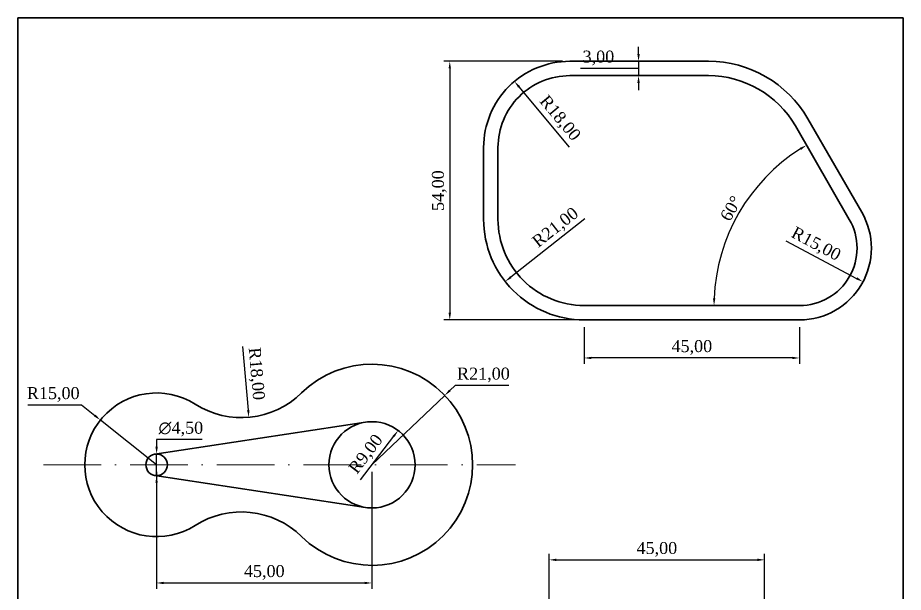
# Model space of a CAD drawing. Header units: millimetres. Extents: x 20 to 205, y 5 to 292.
# Drawn here: x 20 to 205, y 172 to 292 of the extents above; entities that cross this region are included whole.
import ezdxf

# ---------------------------------------------------------------- set-up
doc = ezdxf.new("R2010")
doc.units = ezdxf.units.MM
doc.linetypes.add('ACAD_ISO10W100', pattern=[18, 12, -3, 0, -3])
for name, color, linetype, lineweight in [('Acotación', 3, 'Continuous', 15), ('Cajetín y formato', 1, 'Continuous', 35), ('Contorno', 7, 'Continuous', 35), ('Ejes', 4, 'ACAD_ISO10W100', 15)]:
    doc.layers.add(name, color=color, linetype=linetype, lineweight=lineweight)
doc.styles.add('e1', font='times.ttf')
doc.dimstyles.new('ACOE 1', dxfattribs={"dimtxt": 2.5, "dimasz": 1.5, "dimexe": 1.25, "dimexo": 1.5, "dimtad": 1, "dimtoh": 1, "dimzin": 1, "dimtxsty": 'e1', "dimcen": 2.5, "dimadec": 0, "dimazin": 0, "dimtfac": 1, "dimtmove": 1, "dimatfit": 0, "dimfxl": 1, "dimarcsym": 0})

# ---------------------------------------------------------------- blocks, each defined once
blk = doc.blocks.new('*D2')
at = {"layer": 'Acotación', "color": 0, "lineweight": -2, "transparency": 16777216}
for p, q in [((133.83, 282.9), (109.01, 282.9)), ((110.26, 281.4), (110.26, 230.4)), ((136.83, 228.9), (109.01, 228.9))]:
    blk.add_line(p, q, dxfattribs=at)
at = {"layer": 'Acotación', "color": 0, "transparency": 16777216}
for points in [[(110.01, 281.4), (110.51, 281.4), (110.26, 282.9)], [(110.01, 230.4), (110.51, 230.4), (110.26, 228.9)]]:
    blk.add_solid(points, dxfattribs=at)
at = {"layer": 'Defpoints', "color": 0, "transparency": 16777216}
for p in [(135.33, 282.9), (110.26, 228.9), (138.33, 228.9)]:
    blk.add_point(p, dxfattribs=at)
at = {"layer": 'Acotación', "color": 0, "transparency": 16777216, "insert": (108.08, 255.9), "char_height": 2.5, "attachment_point": 5, "rotation": 90, "style": 'e1'}
blk.add_mtext('54,00', dxfattribs=at)
blk = doc.blocks.new('*D4')
at = {"layer": 'Acotación', "color": 0, "lineweight": -2, "transparency": 16777216}
blk.add_line((135.27, 264.98), (124.73, 277.55), dxfattribs=at)
at = {"layer": 'Acotación', "color": 0, "transparency": 16777216}
blk.add_solid([(124.93, 277.71), (124.54, 277.39), (123.77, 278.7)], dxfattribs=at)
at = {"layer": 'Defpoints', "color": 0, "transparency": 16777216}
for p in [(123.77, 278.7), (135.33, 264.9)]:
    blk.add_point(p, dxfattribs=at)
at = {"layer": 'Acotación', "color": 0, "transparency": 16777216, "insert": (133.15, 270.91), "char_height": 2.5, "attachment_point": 5, "rotation": 309.9641, "style": 'e1'}
blk.add_mtext('R18,00', dxfattribs=at)
blk = doc.blocks.new('*D5')
at = {"layer": 'Acotación', "color": 0, "lineweight": -2, "transparency": 16777216}
for p, q in [((149.7, 284.4), (149.7, 285.9)), ((145.03, 281.4), (137.6, 281.4)), ((149.7, 281.4), (145.03, 281.4)), ((162.78, 282.9), (148.45, 282.9)), ((149.7, 282.9), (149.7, 279.9)), ((149.7, 282.9), (149.7, 279.9)), ((162.78, 279.9), (148.45, 279.9)), ((149.7, 278.4), (149.7, 276.9))]:
    blk.add_line(p, q, dxfattribs=at)
at = {"layer": 'Acotación', "color": 0, "transparency": 16777216}
for points in [[(149.45, 284.4), (149.95, 284.4), (149.7, 282.9)], [(149.45, 278.4), (149.95, 278.4), (149.7, 279.9)]]:
    blk.add_solid(points, dxfattribs=at)
at = {"layer": 'Defpoints', "color": 0, "transparency": 16777216}
for p in [(164.28, 282.9), (149.7, 279.9), (164.28, 279.9)]:
    blk.add_point(p, dxfattribs=at)
at = {"layer": 'Acotación', "color": 0, "transparency": 16777216, "insert": (141.31, 283.59), "char_height": 2.5, "attachment_point": 5, "style": 'e1'}
blk.add_mtext('3,00', dxfattribs=at)
blk = doc.blocks.new('*D6')
at = {"layer": 'Acotación', "color": 0, "lineweight": -2, "transparency": 16777216}
blk.add_arc((204.12, 231.9), 38.66, 122.2234, 177.7766, dxfattribs=at)
at = {"layer": 'Acotación', "color": 0, "transparency": 16777216}
for points in [[(183.38, 264.82), (183.63, 264.39), (184.79, 265.38)], [(165.74, 233.4), (165.24, 233.41), (165.46, 231.9)]]:
    blk.add_solid(points, dxfattribs=at)
at = {"layer": 'Defpoints', "color": 0, "transparency": 16777216}
for p in [(182.47, 269.4), (174.5, 256.75), (193.73, 249.9), (138.33, 231.9), (183.33, 231.9)]:
    blk.add_point(p, dxfattribs=at)
at = {"layer": 'Acotación', "color": 0, "transparency": 16777216, "insert": (169, 252.18), "char_height": 2.5, "attachment_point": 5, "rotation": 60, "style": 'e1'}
blk.add_mtext('60°', dxfattribs=at)
blk = doc.blocks.new('*D7')
at = {"layer": 'Acotación', "color": 0, "lineweight": -2, "transparency": 16777216}
blk.add_line((180.45, 245.43), (195.26, 237.58), dxfattribs=at)
at = {"layer": 'Acotación', "color": 0, "transparency": 16777216}
blk.add_solid([(195.38, 237.8), (195.14, 237.36), (196.58, 236.87)], dxfattribs=at)
at = {"layer": 'Defpoints', "color": 0, "transparency": 16777216}
for p in [(183.33, 243.9), (196.58, 236.87)]:
    blk.add_point(p, dxfattribs=at)
at = {"layer": 'Acotación', "color": 0, "transparency": 16777216, "insert": (186.69, 244.59), "char_height": 2.5, "attachment_point": 5, "rotation": 332.0522, "style": 'e1'}
blk.add_mtext('R15,00', dxfattribs=at)
blk = doc.blocks.new('*D8')
at = {"layer": 'Acotación', "color": 0, "lineweight": -2, "transparency": 16777216}
for p, q in [((138.33, 227.4), (138.33, 219.71)), ((183.33, 227.4), (183.33, 219.71)), ((181.83, 220.96), (139.83, 220.96))]:
    blk.add_line(p, q, dxfattribs=at)
at = {"layer": 'Acotación', "color": 0, "transparency": 16777216}
for points in [[(139.83, 221.21), (139.83, 220.71), (138.33, 220.96)], [(181.83, 221.21), (181.83, 220.71), (183.33, 220.96)]]:
    blk.add_solid(points, dxfattribs=at)
at = {"layer": 'Defpoints', "color": 0, "transparency": 16777216}
for p in [(138.33, 228.9), (183.33, 228.9), (138.33, 220.96)]:
    blk.add_point(p, dxfattribs=at)
at = {"layer": 'Acotación', "color": 0, "transparency": 16777216, "insert": (160.83, 223.14), "char_height": 2.5, "attachment_point": 5, "style": 'e1'}
blk.add_mtext('45,00', dxfattribs=at)
blk = doc.blocks.new('*D9')
at = {"layer": 'Acotación', "color": 0, "lineweight": -2, "transparency": 16777216}
blk.add_line((138.45, 250), (123.02, 237.84), dxfattribs=at)
at = {"layer": 'Acotación', "color": 0, "transparency": 16777216}
blk.add_solid([(122.86, 238.03), (123.17, 237.64), (121.84, 236.91)], dxfattribs=at)
at = {"layer": 'Defpoints', "color": 0, "transparency": 16777216}
for p in [(138.33, 249.9), (121.84, 236.91)]:
    blk.add_point(p, dxfattribs=at)
at = {"layer": 'Acotación', "color": 0, "transparency": 16777216, "insert": (132.46, 248.05), "char_height": 2.5, "attachment_point": 5, "rotation": 38.2318, "style": 'e1'}
blk.add_mtext('R21,00', dxfattribs=at)
blk = doc.blocks.new('*D10')
at = {"layer": 'Acotación', "color": 0, "lineweight": -2, "transparency": 16777216}
for p, q in [((22.13, 211.15), (33.33, 211.15)), ((33.33, 211.15), (36.1, 208.93)), ((49.01, 198.66), (37.28, 208))]:
    blk.add_line(p, q, dxfattribs=at)
at = {"layer": 'Acotación', "color": 0, "transparency": 16777216}
blk.add_solid([(36.26, 209.13), (35.95, 208.74), (37.28, 208)], dxfattribs=at)
at = {"layer": 'Defpoints', "color": 0, "transparency": 16777216}
for p in [(37.28, 208), (49.01, 198.66)]:
    blk.add_point(p, dxfattribs=at)
at = {"layer": 'Acotación', "color": 0, "transparency": 16777216, "insert": (27.42, 213.33), "char_height": 2.5, "attachment_point": 5, "style": 'e1'}
blk.add_mtext('R15,00', dxfattribs=at)
blk = doc.blocks.new('*D11')
at = {"layer": 'Acotación', "color": 0, "lineweight": -2, "transparency": 16777216}
blk.add_line((66.99, 223.34), (68.15, 210.07), dxfattribs=at)
at = {"layer": 'Acotación', "color": 0, "transparency": 16777216}
blk.add_solid([(68.4, 210.09), (67.9, 210.05), (68.28, 208.58)], dxfattribs=at)
at = {"layer": 'Defpoints', "color": 0, "transparency": 16777216}
for p in [(66.71, 226.51), (68.28, 208.58)]:
    blk.add_point(p, dxfattribs=at)
at = {"layer": 'Acotación', "color": 0, "transparency": 16777216, "insert": (69.68, 217.64), "char_height": 2.5, "attachment_point": 5, "rotation": 274.9905, "style": 'e1'}
blk.add_mtext('R18,00', dxfattribs=at)
blk = doc.blocks.new('*D13')
at = {"layer": 'Acotación', "color": 0, "lineweight": -2, "transparency": 16777216}
blk.add_line((91.6, 195.49), (98.56, 204.62), dxfattribs=at)
at = {"layer": 'Acotación', "color": 0, "transparency": 16777216}
blk.add_solid([(98.36, 204.77), (98.76, 204.47), (99.46, 205.82)], dxfattribs=at)
at = {"layer": 'Defpoints', "color": 0, "transparency": 16777216}
for p in [(99.46, 205.82), (94.01, 198.66)]:
    blk.add_point(p, dxfattribs=at)
at = {"layer": 'Acotación', "color": 0, "transparency": 16777216, "insert": (92.89, 200.78), "char_height": 2.5, "attachment_point": 5, "rotation": 52.7129, "style": 'e1'}
blk.add_mtext('R9,00', dxfattribs=at)
blk = doc.blocks.new('*D14')
at = {"layer": 'Acotación', "color": 0, "lineweight": -2, "transparency": 16777216}
for p, q in [((111.38, 215.22), (110.3, 214.18)), ((122.58, 215.22), (111.38, 215.22)), ((94.01, 198.66), (109.21, 213.15))]:
    blk.add_line(p, q, dxfattribs=at)
at = {"layer": 'Acotación', "color": 0, "transparency": 16777216}
blk.add_solid([(110.12, 214.36), (110.47, 214), (109.21, 213.15)], dxfattribs=at)
at = {"layer": 'Defpoints', "color": 0, "transparency": 16777216}
for p in [(109.21, 213.15), (94.01, 198.66)]:
    blk.add_point(p, dxfattribs=at)
at = {"layer": 'Acotación', "color": 0, "transparency": 16777216, "insert": (117.29, 217.4), "char_height": 2.5, "attachment_point": 5, "style": 'e1'}
blk.add_mtext('R21,00', dxfattribs=at)
blk = doc.blocks.new('*D15')
at = {"layer": 'Acotación', "color": 0, "lineweight": -2, "transparency": 16777216}
for p, q in [((58.51, 203.91), (49.02, 203.91)), ((49.02, 203.91), (49.02, 202.41)), ((49.01, 196.41), (49.02, 200.91)), ((49.01, 194.91), (49.01, 193.41))]:
    blk.add_line(p, q, dxfattribs=at)
at = {"layer": 'Acotación', "color": 0, "transparency": 16777216}
for points in [[(48.77, 202.41), (49.27, 202.41), (49.02, 200.91)], [(48.76, 194.91), (49.26, 194.91), (49.01, 196.41)]]:
    blk.add_solid(points, dxfattribs=at)
at = {"layer": 'Defpoints', "color": 0, "transparency": 16777216}
for p in [(49.02, 200.91), (49.01, 196.41)]:
    blk.add_point(p, dxfattribs=at)
at = {"layer": 'Acotación', "color": 0, "transparency": 16777216, "insert": (54.08, 206.1), "char_height": 2.5, "attachment_point": 5, "style": 'e1'}
blk.add_mtext('∅4,50', dxfattribs=at)
blk = doc.blocks.new('*D16')
at = {"layer": 'Acotación', "color": 0, "lineweight": -2, "transparency": 16777216}
for p, q in [((49.01, 197.16), (49.01, 172.73)), ((94.01, 197.16), (94.01, 172.73)), ((50.51, 173.98), (92.51, 173.98))]:
    blk.add_line(p, q, dxfattribs=at)
at = {"layer": 'Acotación', "color": 0, "transparency": 16777216}
for points in [[(50.51, 174.23), (50.51, 173.73), (49.01, 173.98)], [(92.51, 174.23), (92.51, 173.73), (94.01, 173.98)]]:
    blk.add_solid(points, dxfattribs=at)
at = {"layer": 'Defpoints', "color": 0, "transparency": 16777216}
for p in [(49.01, 198.66), (94.01, 198.66), (94.01, 173.98)]:
    blk.add_point(p, dxfattribs=at)
at = {"layer": 'Acotación', "color": 0, "transparency": 16777216, "insert": (71.51, 176.17), "char_height": 2.5, "attachment_point": 5, "style": 'e1'}
blk.add_mtext('45,00', dxfattribs=at)
blk = doc.blocks.new('*D20')
at = {"layer": 'Acotación', "color": 0, "lineweight": -2, "transparency": 16777216}
for p, q in [((131.02, 129.74), (131.02, 180.06)), ((176.02, 129.74), (176.02, 180.06)), ((132.52, 178.81), (174.52, 178.81))]:
    blk.add_line(p, q, dxfattribs=at)
at = {"layer": 'Acotación', "color": 0, "transparency": 16777216}
for points in [[(132.52, 179.06), (132.52, 178.56), (131.02, 178.81)], [(174.52, 179.06), (174.52, 178.56), (176.02, 178.81)]]:
    blk.add_solid(points, dxfattribs=at)
at = {"layer": 'Defpoints', "color": 0, "transparency": 16777216}
for p in [(176.02, 178.81), (131.02, 128.24), (176.02, 128.24)]:
    blk.add_point(p, dxfattribs=at)
at = {"layer": 'Acotación', "color": 0, "transparency": 16777216, "insert": (153.52, 180.99), "char_height": 2.5, "attachment_point": 5, "style": 'e1'}
blk.add_mtext('45,00', dxfattribs=at)

msp = doc.modelspace()

# ---------------------------------------------------------------- linework, layer by layer
at = {"layer": 'Cajetín y formato'}
for p, q in [((20, 59), (20, 292)), ((205, 292), (20, 292)), ((205, 59), (205, 292))]:
    msp.add_line(p, q, dxfattribs=at)
at = {"layer": 'Contorno'}
for p, q in [((48.675, 200.881), (92.663, 207.554)), ((92.663, 189.758), (48.675, 196.432))]:
    msp.add_line(p, q, dxfattribs=at)
for points in [[(117.333, 264.904, -0.4142136), (135.333, 282.904), (164.28, 282.904, -0.2679492), (185.065, 270.904), (196.323, 251.404, -0.5773503), (183.333, 228.904), (138.333, 228.904, -0.4142136), (117.333, 249.904)], [(120.333, 264.904, -0.4142136), (135.333, 279.904), (164.28, 279.904, -0.2679492), (182.467, 269.404), (193.725, 249.904, -0.5773503), (183.333, 231.904), (138.333, 231.904, -0.4142136), (120.333, 249.904)]]:
    msp.add_lwpolyline(points, format="xyb", close=True, dxfattribs=at)
for centre, radius in [((94.013, 198.656), 9), ((49.013, 198.656), 2.25)]:
    msp.add_circle(centre, radius, dxfattribs=at)
for centre, radius, start, end in [((94.013, 198.656), 21, 225.573, 134.427), ((49.013, 198.656), 15, 57.56356, 302.43644), ((66.713, 226.508), 18, 237.56356, 314.427), ((66.713, 170.805), 18, 45.573, 122.43644)]:
    msp.add_arc(centre, radius, start, end, dxfattribs=at)
at = {"layer": 'Ejes'}
msp.add_line((25.419, 198.656), (123.976, 198.656), dxfattribs=at)

# ---------------------------------------------------------------- dimensions: what is measured, and where the dimension line sits
at = {"layer": 'Acotación'}
for base, p1, p2, picture, middle in [((149.705, 279.904), (164.28, 282.904), (164.28, 279.904), '*D5', (144.402, 283.586)), ((110.259, 228.904), (135.333, 282.904), (138.333, 228.904), '*D2', (108.077, 255.904))]:
    dim = msp.add_linear_dim(base=base, p1=p1, p2=p2, angle=90, dimstyle='ACOE 1', dxfattribs=at)
    dim.commit()
    dim.dimension.update_dxf_attribs({"geometry": picture, "text_midpoint": middle})
for center, mpoint, picture, middle in [((135.333, 264.904), (123.771, 278.7), '*D4', (131.474, 269.509)), ((138.333, 249.904), (121.837, 236.908), '*D9', (133.807, 246.338)), ((183.333, 243.904), (196.583, 236.874), '*D7', (185.669, 242.664)), ((66.713, 226.508), (68.278, 208.576), '*D11', (67.503, 217.454)), ((49.013, 198.656), (37.278, 208), '*D10', (33.327, 211.146)), ((94.013, 198.656), (99.465, 205.817), '*D13', (94.625, 199.461))]:
    dim = msp.add_radius_dim(center=center, mpoint=mpoint, dimstyle='ACOE 1', dxfattribs=at)
    dim.commit()
    dim.dimension.update_dxf_attribs({"geometry": picture, "text_midpoint": middle, "dimtype": 164})
dim = msp.add_angular_dim_2l(base=(174.505, 256.751), line1=((183.333, 231.904), (138.333, 231.904)), line2=((182.467, 269.404), (193.725, 249.904)), dimstyle='ACOE 1', dxfattribs=at)
dim.commit()
dim.dimension.update_dxf_attribs({"geometry": '*D6', "text_midpoint": (168.997, 252.18)})
for base, p1, p2, picture, middle in [((138.333, 220.96), (183.333, 228.904), (138.333, 228.904), '*D8', (160.833, 223.142)), ((94.013, 173.985), (49.013, 198.656), (94.013, 198.656), '*D16', (71.513, 176.167)), ((176.025, 178.808), (131.025, 128.238), (176.025, 128.238), '*D20', (153.525, 180.99))]:
    dim = msp.add_linear_dim(base=base, p1=p1, p2=p2, dimstyle='ACOE 1', dxfattribs=at)
    dim.commit()
    dim.dimension.update_dxf_attribs({"geometry": picture, "text_midpoint": middle})
dim = msp.add_radius_dim(center=(94.013, 198.656), mpoint=(109.21, 213.149), dimstyle='ACOE 1', dxfattribs=at)
dim.commit()
dim.dimension.update_dxf_attribs({"geometry": '*D14', "text_midpoint": (117.293, 217.401)})
dim = msp.add_diameter_dim_2p(p1=(49.01, 196.406), p2=(49.016, 200.906), dimstyle='ACOE 1', dxfattribs=at)
dim.commit()
dim.dimension.update_dxf_attribs({"geometry": '*D15', "text_midpoint": (49.02, 203.906)})

doc.saveas('drawing.dxf')
